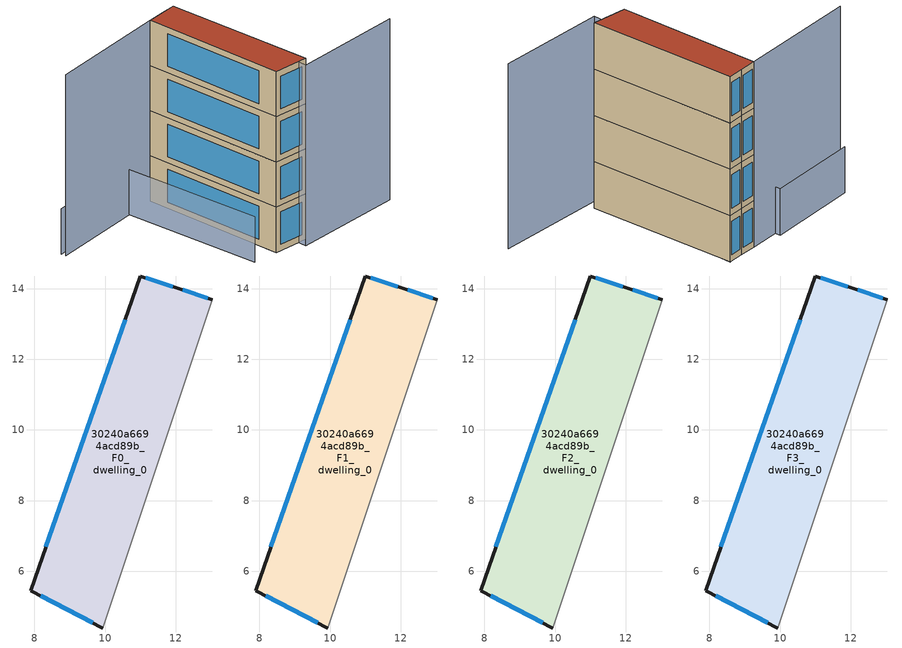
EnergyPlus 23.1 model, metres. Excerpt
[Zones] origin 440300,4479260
30240a6694acd89b_F0_dwelling_0
 floor ground (EU_floor_Construction): 13.04,13.69 9.94,4.39 7.89,5.45 11,14.36 12.07,14.01 z0
 wall outside (EU_wall_Construction): 13.04,13.69 12.07,14.01 11,14.36 7.89,5.45 9.94,4.39 z0:3
 wall adiabatic (EU_wall_Construction): 9.94,4.39 13.04,13.69 z0:3
 window (EU_Window_Construction): 8.18,5.3 9.65,4.54 / 10.57,13.12 8.32,6.69 / 11.92,14.06 11.15,14.31 / 12.9,13.73 12.2,13.96 z0.42:2.58
30240a6694acd89b_F1_dwelling_0
 floor to 30240a6694acd89b_F0_dwelling_0 (EU_floor_Construction): 13.04,13.69 9.94,4.39 7.89,5.45 11,14.36 12.06,14.01 z3
 wall outside (EU_wall_Construction): 13.04,13.69 12.07,14.01 11,14.36 7.89,5.45 9.94,4.39 z3:6
 wall adiabatic (EU_wall_Construction): 9.94,4.39 13.04,13.69 z3:6
 window (EU_Window_Construction): 8.18,5.3 9.65,4.54 / 10.57,13.12 8.32,6.69 / 11.92,14.06 11.15,14.31 / 12.9,13.73 12.2,13.96 z3.42:5.58
30240a6694acd89b_F2_dwelling_0
 floor to 30240a6694acd89b_F1_dwelling_0 (EU_floor_Construction): 13.04,13.69 9.94,4.39 7.89,5.45 11,14.36 12.06,14.01 z6
 wall outside (EU_wall_Construction): 13.04,13.69 12.07,14.01 11,14.36 7.89,5.45 9.94,4.39 z6:9
 wall adiabatic (EU_wall_Construction): 9.94,4.39 13.04,13.69 z6:9
 window (EU_Window_Construction): 8.18,5.3 9.65,4.54 / 10.57,13.12 8.32,6.69 / 11.92,14.06 11.15,14.31 / 12.9,13.73 12.2,13.96 z6.42:8.58
30240a6694acd89b_F3_dwelling_0
 floor to 30240a6694acd89b_F2_dwelling_0 (EU_floor_Construction): 13.04,13.69 9.94,4.39 7.89,5.45 11,14.36 12.06,14.01 z9
 wall outside (EU_wall_Construction): 13.04,13.69 12.07,14.01 11,14.36 7.89,5.45 9.94,4.39 z9:12
 wall adiabatic (EU_wall_Construction): 9.94,4.39 13.04,13.69 z9:12
 window (EU_Window_Construction): 8.18,5.3 9.65,4.54 / 10.57,13.12 8.32,6.69 / 11.92,14.06 11.15,14.31 / 12.9,13.73 12.2,13.96 z9.42:11.58
 roof outside (EU_roof_Construction): 9.94,4.39 13.04,13.69 12.07,14.01 11,14.36 7.89,5.45 z12
shading: 15.93,1.44 9.21,4.13 / 9.21,4.13 13.04,13.69 / 11,14.36 3.35,16.75 z0:12; 3.44,17.04 9.19,15.28 / 9.19,15.28 6.42,6.24 z0:3
[Building]
EU S2 Campaign: North Axis=0; Terrain=City; Solar Distribution=FullExterior
[Site:Location]
Madrid: Latitude=40.5; Longitude=-3.5; Time Zone=1; Elevation=609
[SizingPeriod:WeatherFileDays]
AnnualSizingPeriod: Begin Month=1; Begin Day of Month=1; End Month=12; End Day of Month=31; Day of Week for Start Day=Monday; Use Weather File Daylight Saving Period=No; Use Weather File Rain and Snow Indicators=No
[MATERIAL]
EU_InternalMass_Material: Roughness=MediumRough; Thickness=0.1; Conductivity=1; Density=1800; Specific Heat=900; Thermal Absorptance=0.9; Solar Absorptance=0.7; Visible Absorptance=0.7
[MATERIAL:NOMASS] Roughness=MediumRough; Thermal Absorptance=0.9; Solar Absorptance=0.7; Visible Absorptance=0.7
Name | Thermal Resistance
EU_wall_NoMass | 1.60022
EU_roof_NoMass | 1.57597
EU_floor_NoMass | 0.470652
[WINDOWMATERIAL:SIMPLEGLAZINGSYSTEM]
EU_Window_SimpleGlazing: UFactor=3.28802; Solar Heat Gain Coefficient=0.85; Visible Transmittance=0.85
[CONSTRUCTION]
EU_wall_Construction: EU_wall_NoMass
EU_roof_Construction: EU_roof_NoMass
EU_floor_Construction: EU_floor_NoMass
EU_Window_Construction: EU_Window_SimpleGlazing
EU_InternalMass_Construction: EU_InternalMass_Material
[ZONE] Type=1; Multiplier=1; Ceiling Height=autocalculate; Volume=63.8086; Floor Area=autocalculate; Part of Total Floor Area=Yes
30240a6694acd89b_F0_dwelling_0; 30240a6694acd89b_F1_dwelling_0; 30240a6694acd89b_F2_dwelling_0; 30240a6694acd89b_F3_dwelling_0
[INTERNALMASS] Construction=EU_InternalMass_Construction; Surface Area=21.2695
Name | Zone or ZoneList
30240a6694acd89b_F0_dwelling_0_EU_InternalMass | 30240a6694acd89b_F0_dwelling_0
30240a6694acd89b_F1_dwelling_0_EU_InternalMass | 30240a6694acd89b_F1_dwelling_0
30240a6694acd89b_F2_dwelling_0_EU_InternalMass | 30240a6694acd89b_F2_dwelling_0
30240a6694acd89b_F3_dwelling_0_EU_InternalMass | 30240a6694acd89b_F3_dwelling_0
[OTHEREQUIPMENT] Fuel Type=Electricity; Design Level Calculation Method=Watts/Area; Power per Zone Floor Area=1; Fraction Latent=0; Fraction Radiant=0; Fraction Lost=0; Carbon Dioxide Generation Rate=0; EndUse Subcategory=EU_Step8_InternalGains
Name | Zone or ZoneList or Space or SpaceList | Schedule
EU_Step8_InternalGain_30240a6694acd89b_F0_dwelling_0_f000 | 30240a6694acd89b_F0_dwelling_0 | EU_Step8_GainSchedule_30240a6694acd89b_F0_dwelling_0_f000
EU_Step8_InternalGain_30240a6694acd89b_F1_dwelling_0_f000 | 30240a6694acd89b_F1_dwelling_0 | EU_Step8_GainSchedule_30240a6694acd89b_F1_dwelling_0_f000
EU_Step8_InternalGain_30240a6694acd89b_F2_dwelling_0_f000 | 30240a6694acd89b_F2_dwelling_0 | EU_Step8_GainSchedule_30240a6694acd89b_F2_dwelling_0_f000
EU_Step8_InternalGain_30240a6694acd89b_F3_dwelling_0_f000 | 30240a6694acd89b_F3_dwelling_0 | EU_Step8_GainSchedule_30240a6694acd89b_F3_dwelling_0_f000
[ZONEVENTILATION:DESIGNFLOWRATE] Schedule=EU_AlwaysOn; Design Flow Rate Calculation Method=AirChanges/Hour; Air Changes per Hour=0.480704; Ventilation Type=Natural; Fan Pressure Rise=0; Fan Total Efficiency=1; Constant Term Coefficient=1; Temperature Term Coefficient=0; Velocity Term Coefficient=0; Velocity Squared Term Coefficient=0; Minimum Indoor Temperature=-100; Maximum Indoor Temperature=100; Delta Temperature=-100; Minimum Outdoor Temperature=-100; Maximum Outdoor Temperature=100; Maximum Wind Speed=40
Name | Zone or ZoneList or Space or SpaceList
EU_ConstantAir_30240a6694acd89b_F0_dwelling_0 | 30240a6694acd89b_F0_dwelling_0
EU_ConstantAir_30240a6694acd89b_F1_dwelling_0 | 30240a6694acd89b_F1_dwelling_0
EU_ConstantAir_30240a6694acd89b_F2_dwelling_0 | 30240a6694acd89b_F2_dwelling_0
EU_ConstantAir_30240a6694acd89b_F3_dwelling_0 | 30240a6694acd89b_F3_dwelling_0
[HVACTEMPLATE:THERMOSTAT] Constant Heating Setpoint=20; Constant Cooling Setpoint=50
EU_HeatOnly_30240a6694acd89b_F0_dwelling_0; EU_HeatOnly_30240a6694acd89b_F1_dwelling_0; EU_HeatOnly_30240a6694acd89b_F2_dwelling_0; EU_HeatOnly_30240a6694acd89b_F3_dwelling_0
[HVACTEMPLATE:ZONE:IDEALLOADSAIRSYSTEM] System Availability Schedule=EU_AlwaysOn; Maximum Heating Supply Air Temperature=50; Minimum Cooling Supply Air Temperature=13; Maximum Heating Supply Air Humidity Ratio=0.0156; Minimum Cooling Supply Air Humidity Ratio=0.0077; Heating Limit=NoLimit; Cooling Limit=NoLimit; Heating Availability Schedule=EU_AlwaysOn; Cooling Availability Schedule=EU_CoolingOff; Dehumidification Control Type=ConstantSensibleHeatRatio; Cooling Sensible Heat Ratio=0.7; Dehumidification Setpoint=60; Humidification Control Type=None; Humidification Setpoint=30; Outdoor Air Method=None; Outdoor Air Flow Rate per Person=0.00944; Outdoor Air Flow Rate per Zone Floor Area=0; Outdoor Air Flow Rate per Zone=0; Demand Controlled Ventilation Type=None; Outdoor Air Economizer Type=NoEconomizer; Heat Recovery Type=None; Sensible Heat Recovery Effectiveness=0.7; Latent Heat Recovery Effectiveness=0.65
Name | Template Thermostat
30240a6694acd89b_F0_dwelling_0 | EU_HeatOnly_30240a6694acd89b_F0_dwelling_0
30240a6694acd89b_F1_dwelling_0 | EU_HeatOnly_30240a6694acd89b_F1_dwelling_0
30240a6694acd89b_F2_dwelling_0 | EU_HeatOnly_30240a6694acd89b_F2_dwelling_0
30240a6694acd89b_F3_dwelling_0 | EU_HeatOnly_30240a6694acd89b_F3_dwelling_0
[SIZING:ZONE] Zone Cooling Design Supply Air Temperature Input Method=SupplyAirTemperature; Zone Cooling Design Supply Air Temperature=13; Zone Heating Design Supply Air Temperature Input Method=SupplyAirTemperature; Zone Heating Design Supply Air Temperature=50; Zone Cooling Design Supply Air Humidity Ratio=0.008; Zone Heating Design Supply Air Humidity Ratio=0.008; Cooling Design Air Flow Method=DesignDay; Cooling Design Air Flow Rate=0; Cooling Minimum Air Flow per Zone Floor Area=0.000762; Cooling Minimum Air Flow=0; Cooling Minimum Air Flow Fraction=0.2; Heating Design Air Flow Method=DesignDay; Heating Design Air Flow Rate=0; Heating Maximum Air Flow per Zone Floor Area=0.002032; Heating Maximum Air Flow=0.141576; Heating Maximum Air Flow Fraction=0.3; Account for Dedicated Outdoor Air System=No; Dedicated Outdoor Air System Control Strategy=NeutralSupplyAir; Dedicated Outdoor Air Low Setpoint Temperature for Design=autosize; Dedicated Outdoor Air High Setpoint Temperature for Design=autosize; Zone Load Sizing Method=Sensible Load Only No Latent Load; Zone Latent Cooling Design Supply Air Humidity Ratio Input Method=HumidityRatioDifference; Zone Cooling Design Supply Air Humidity Ratio Difference=0.005; Zone Latent Heating Design Supply Air Humidity Ratio Input Method=HumidityRatioDifference; Zone Humidification Design Supply Air Humidity Ratio Difference=0.005
30240a6694acd89b_F0_dwelling_0; 30240a6694acd89b_F1_dwelling_0; 30240a6694acd89b_F2_dwelling_0; 30240a6694acd89b_F3_dwelling_0
[SCHEDULE:CONSTANT]
Name | Hourly Value
EU_AlwaysOn | 1
EU_CoolingOff | 0
[SCHEDULE:FILE] Column Number=1; Rows to Skip at Top=0; Number of Hours of Data=8760; Column Separator=Comma; Interpolate to Timestep=No; Minutes per Item=60; Adjust Schedule for Daylight Savings=Yes
Name | File
EU_Step8_GainSchedule_30240a6694acd89b_F0_dwelling_0_f000 | ../../schedules/30240a6694acd89b/30240a6694acd89b_F0_dwelling_0_f000_gain.csv
EU_Step8_GainSchedule_30240a6694acd89b_F1_dwelling_0_f000 | ../../schedules/30240a6694acd89b/30240a6694acd89b_F1_dwelling_0_f000_gain.csv
EU_Step8_GainSchedule_30240a6694acd89b_F2_dwelling_0_f000 | ../../schedules/30240a6694acd89b/30240a6694acd89b_F2_dwelling_0_f000_gain.csv
EU_Step8_GainSchedule_30240a6694acd89b_F3_dwelling_0_f000 | ../../schedules/30240a6694acd89b/30240a6694acd89b_F3_dwelling_0_f000_gain.csv
